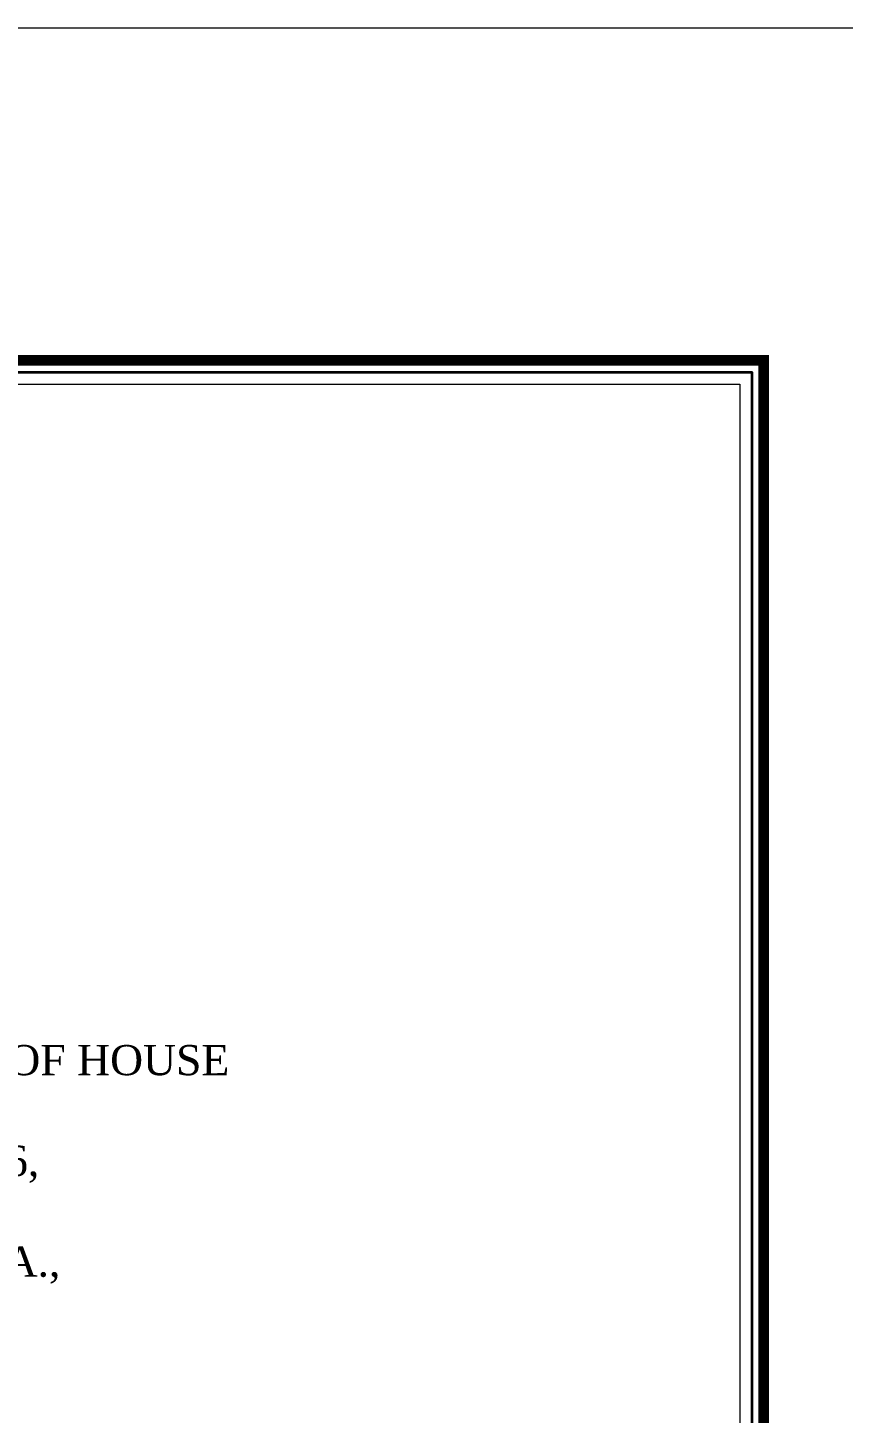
# Model space of a CAD drawing. Header units: inches. Extents: x 77090 to 90659, y -228139 to -226123.
# Drawn here: x 78920 to 79690, y -227433 to -226123 of the extents above; entities that cross this region are included whole.
import ezdxf

# ---------------------------------------------------------------- set-up
doc = ezdxf.new("R2010")
doc.units = ezdxf.units.IN
doc.header["$LTSCALE"] = 15
doc.header["$MEASUREMENT"] = 0
doc.linetypes.add('ACAD_ISO02W100', pattern=[15, 12, -3])
for name, color, linetype, lineweight in [('doted1', 30, 'ACAD_ISO02W100', 13), ('HACH', 8, 'Continuous', 13), ('level', 7, 'Continuous', 13), ('TEXTS', 41, 'Continuous', 13)]:
    doc.layers.add(name, color=color, linetype=linetype, lineweight=lineweight)
doc.styles.add('ADE', font='', dxfattribs={"height": 6})
doc.styles.get('ADE').set_extended_font_data('Arial Rounded MT Bold')

msp = doc.modelspace()

# ---------------------------------------------------------------- linework, layer by layer
at = {"layer": 'doted1', "linetype": 'ByBlock', "ltscale": 0.3, "const_width": 9.9}
msp.add_lwpolyline([(77605.72, -227858.06), (77605.72, -226437.76), (79615.05, -226437.76), (79615.05, -227858.06)], close=True, dxfattribs=at)
at = {"layer": 'HACH', "ltscale": 10}
msp.add_lwpolyline([(77090.12, -226123.43), (90659.33, -226123.43), (90659.33, -228138.59), (77090.12, -228138.59)], close=True, dxfattribs=at)
at = {"layer": 'level', "linetype": 'ByBlock', "lineweight": 35, "ltscale": 0.1}
msp.add_lwpolyline([(77616.96, -227846.82), (77616.96, -226449.01), (79603.8, -226449.01), (79603.8, -227846.82)], close=True, dxfattribs=at)
at = {"layer": 'level', "ltscale": 0.25}
msp.add_lwpolyline([(77628.21, -227835.57), (77628.21, -226460.26), (79592.56, -226460.26), (79592.56, -227835.57)], close=True, dxfattribs=at)

# ---------------------------------------------------------------- texts
at = {"layer": 'TEXTS', "insert": (77768.83, -227084.58), "char_height": 28.5417, "width": 1735.0877, "attachment_point": 1, "style": 'ADE'}
msp.add_mtext('\\pi415.86;{\\fTimes New Roman|b0|i0|c0|p18;PROPOSED  STRUCTURE    DESIGN  OF HOUSE\\P\\pi862.28; \\P\\pi588.6;PLOT NO. 90, STREET NO. 06,\\P\\pi867.54;\\P\\pi571.41;SECTOR - C, PHASE - II, D.H.A.,\\P\\pi862.28; \\P\\pi739.02;ISLAMABAD.}', dxfattribs=at)

doc.saveas('drawing.dxf')
